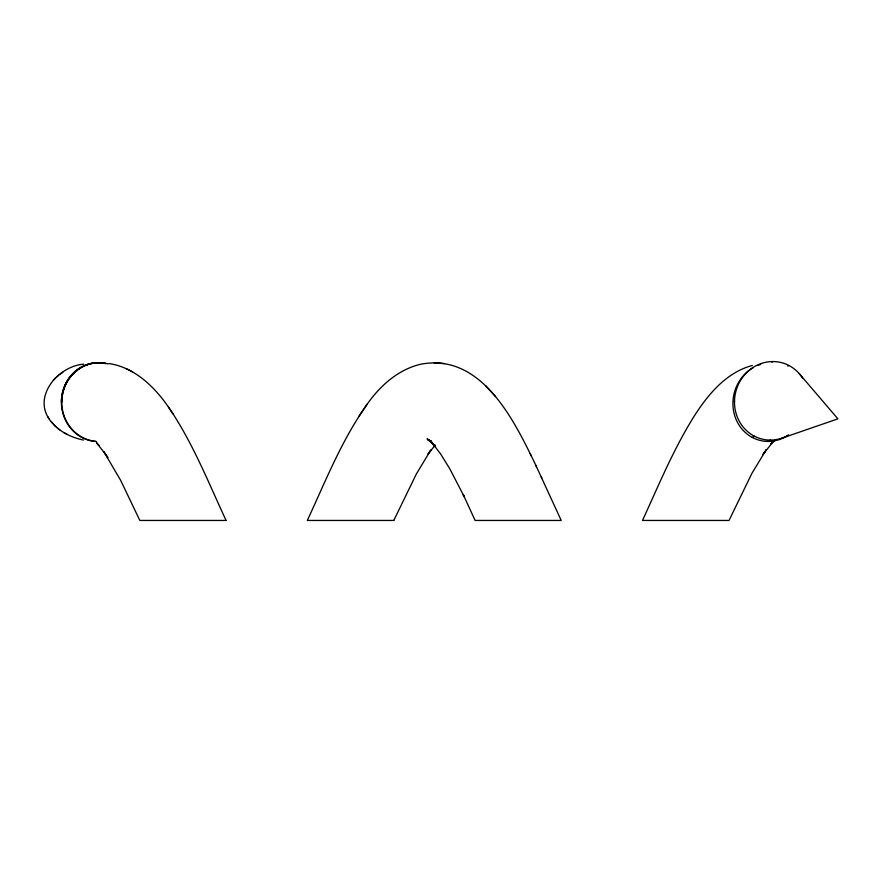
<?xml version="1.0" encoding="UTF-8"?>
<svg xmlns="http://www.w3.org/2000/svg" width="882" height="882" viewBox="0 0 882 882"><rect width="100%" height="100%" fill="white"/><g stroke="black" fill="none" stroke-linecap="round" stroke-linejoin="round"><path stroke-width="1.32" d="M61.42 402.137L61.431 401.045A39.481 36.779 90 0 1 98.255 362.745L99.269 362.723A39.481 36.779 90 0 1 105.807 363.571M61.762 402.148L61.773 401.056A39.436 37.408 90 0 1 99.17 362.711L100.195 362.723L98.255 362.711M734.474 401.938L734.497 400.825M393.791 520.446L416.337 474.009L430.791 450.063L428.09 454.065L435.19 445.079M536.543 466.798C514.724 421.508 482.046 352.469 420.549 364.255C396.624 369.966 377.805 387.904 364.619 407.936C340.617 442.72 325.039 482.311 307.322 520.446L393.813 520.446M367.309 403.934L358.908 416.348M771.871 443.315L762.996 454.45L766.326 449.6L751.872 473.425L729.039 520.446L642.493 520.446C658.6 485.464 673.297 449.611 693.759 416.844C707.75 394.75 726.107 372.447 752.401 365.457M83.779 364.156C57.109 366.162 30.683 398.653 51.762 422.346M53.273 380.175L53.989 379.458M54.452 378.984L55.202 378.213M774.451 440.603L770.901 443.69L775.002 440.427M57.815 375.93L58.763 375.159M56.481 377.044L57.385 376.305M771.993 362.215L772.83 361.554M787.835 366.162L788.795 365.435M60.197 374.089L61.277 373.351M61.674 373.097L62.798 372.336M752.247 437.417L754.43 436.204M767.968 441.408L770.394 440.085M781.573 438.288L837.9 418.862L799.346 373.748M226.101 520.446L139.83 520.446L120.702 480.436L103.911 451.816L107.858 457.659L106.27 455.31M444.319 363.582L434.109 362.778M109.302 363.582C134.637 367.551 154.339 386.625 168.374 406.944C192.496 442.069 208.185 482.013 226.079 520.446M83.448 440.063C73.085 437.88 62.942 433.437 55.213 426.05M431.397 441.165L427.99 440.063L430.912 441.221M430.824 441.132L428.696 440.162L431.684 441.992M126.071 368.588L132.576 371.906M65.577 433.569L66.889 434.297M63.989 432.687L65.279 433.404M431.563 441.849L427.097 438.806L435.554 446.59L431.507 442.147L440.603 453.921L449.897 468.981L464.252 496.742L463.204 494.526L475.111 520.446L561.217 520.446L535.749 465.134M57.396 428.035L58.399 428.828M58.763 429.104L59.811 429.931M51.123 421.574L54.816 425.675M54 424.881L56.073 426.888M96.634 442.996L105.564 454.252M495.552 396.569L485.552 385.632M52.17 422.82L52.843 423.636M172.982 413.779L168.374 406.944M48.014 416.866L48.422 417.539M48.808 418.2L49.249 418.928M541.272 476.919L541.802 478.011M530.17 453.613L531.229 455.829M95.807 441.419A39.436 37.408 -90 0 1 62.291 395.533A39.436 37.408 -90 0 1 108.31 363.902M788.596 435.135A39.436 36.967 -74.8 0 1 739.215 421.122A39.436 36.967 -74.8 0 1 752.313 367.959A39.436 36.967 -74.8 0 1 802.642 378.169M788.299 435.146A39.436 36.482 -76.1 0 1 737.396 422.224A39.436 36.482 -76.1 0 1 753.151 367.695M758.079 365.324A39.436 36.482 -76.1 0 1 760.648 364.42M96.138 441.485A39.481 36.779 -90 0 1 61.398 401.045A39.492 36.79 -90 0 1 99.258 362.756A39.481 36.779 -90 0 1 105.939 363.605M98.806 445.256L96.546 442.753L98.784 445.3"/></g></svg>
